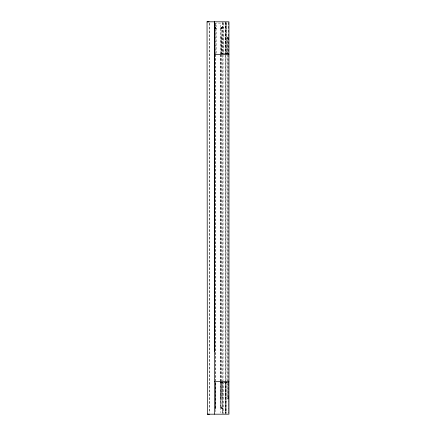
<?xml version="1.0" encoding="UTF-8"?>
<svg xmlns="http://www.w3.org/2000/svg" width="436" height="436" viewBox="0 0 436 436"><rect width="100%" height="100%" fill="white"/><g stroke="black" fill="none" stroke-linecap="round" stroke-linejoin="round"><path stroke-width="0.33" stroke-dasharray="2.18 1.64" d="M215.177 409.055L215.727 407.927L215.646 382.05L215.727 407.927L215.177 409.088M215.711 408.009L215.711 382.04M220.36 382.05L220.36 407.774L222.393 408.93M220.36 381.375L220.36 55.312M221.014 407.426L221.014 382.034L221.014 407.426L223.047 408.706M221.014 381.849L221.014 382.792L225.347 382.792M222.393 412.87L222.393 382.045L222.393 413.541M225.347 413.219L225.308 22.901L225.674 23.331L226.246 22.895L226.246 53.802M226.001 413.219L226.001 381.849M225.308 382.05L225.308 413.105L225.674 412.674L226.033 413.105L226.001 54.631M228.295 54.631L228.295 399.125L227.805 398.967L227.805 55.312M228.295 397.528L227.924 397.523L227.968 382.034M228.295 412.87L228.295 382.045L228.295 413.541M226.033 22.928L225.794 23.31L225.308 22.928M226.033 22.901L225.794 23.277L225.576 22.895L225.576 53.802M225.308 413.105L225.674 412.707L226.033 413.077M227.886 53.813L227.886 36.967L228.344 36.804M227.805 54.631L227.805 37.038L228.295 36.875M227.805 398.967L228.295 398.809M226.001 53.644L225.674 53.121L225.347 53.644M225.347 382.361L225.674 382.884L226.001 382.361M215.564 28.384L214.517 28.384M220.36 407.622L222.333 409.023M215.678 28.34L215.646 53.955M222.393 26.95L220.36 28.231L222.872 26.923M223.477 27.272L221.592 28.547L221.592 54.004M220.36 28.384L222.393 27.07M221.014 28.743L223.047 27.43M221.014 28.58L223.047 27.299M228.344 38.401L227.81 38.597L228.295 38.799M227.968 37.24L227.854 37.523L228.295 37.572M221.014 399.191L221.177 382.034L221.014 399.076M221.592 36.858L221.744 53.819M221.014 36.929L221.177 53.971M214.517 25.713L216.18 25.713M214.517 28.356C219.226 29.801 214.517 25.054 216.18 23.113M228.344 37.125L227.892 37.006M228.295 37.24L227.81 37.076M228.295 38.477L227.892 38.602L228.344 38.717M228.295 38.88L227.81 39.006L228.295 39.213M221.592 53.061L225.608 53.061M226.213 53.061L228.344 53.061M221.014 53.214L225.347 53.214M226.001 53.214L228.295 53.214M220.36 53.699L228.955 53.699M220.36 382.154L228.955 382.154M226.001 382.792L228.295 382.792M228.295 396.793L227.805 396.956L228.295 397.12M228.295 397.207L227.924 397.523M228.295 398.433L227.805 398.597L228.295 398.76M214.517 407.774L215.646 407.796M222.393 411.791L223.047 411.791M221.014 407.262L223.047 408.576M215.177 27.103L215.727 28.187L215.177 27.07M216.676 28.122L216.616 53.802M209.264 23.179L209.58 412.827M209.166 23.173L209.482 412.821M228.344 22.459L228.344 54.004M228.295 22.465L228.295 54.157M228.039 38.401L227.968 53.971M227.968 55.312L227.968 381.375M226.213 22.781L226.213 54.473M226.001 22.786L226.001 54.157M226.001 382.029L226.001 413.541M225.608 22.459L225.608 54.004M225.347 22.465L225.347 54.157M225.347 54.631L225.347 381.375M225.347 382.029L225.347 413.541M223.477 23.141L223.477 53.797M223.047 22.465L223.047 53.96M223.047 54.631L223.047 380.693M222.872 22.459L222.872 53.802M222.393 22.465L222.393 53.96M222.393 55.312L222.393 381.375M221.177 54.631L221.177 381.375M220.987 28.198L221.014 54.157M221.014 54.631L221.014 381.375M220.36 53.955L220.36 23.135L215.766 23.135L215.727 53.955M220.36 54.418L220.36 380.693M220.36 380.857L220.36 412.821M215.766 54.418L215.766 412.821M215.646 54.631L215.646 380.693M215.569 23.119L215.569 28.356M223.047 382.04L223.047 413.541L223.047 382.04"/><path stroke-width="0.65" d="M207.046 21.816L228.955 21.822L228.955 414.184L207.367 414.189L207.046 21.816L208.021 21.833M207.362 414.189L208.315 414.178M209.498 414.184L208.631 414.2M214.73 351.503L214.398 21.8M208.315 21.833L209.166 21.811M214.517 54.631L228.955 54.473M214.517 381.375L228.955 381.375M214.523 21.8L214.517 414.184"/></g></svg>
